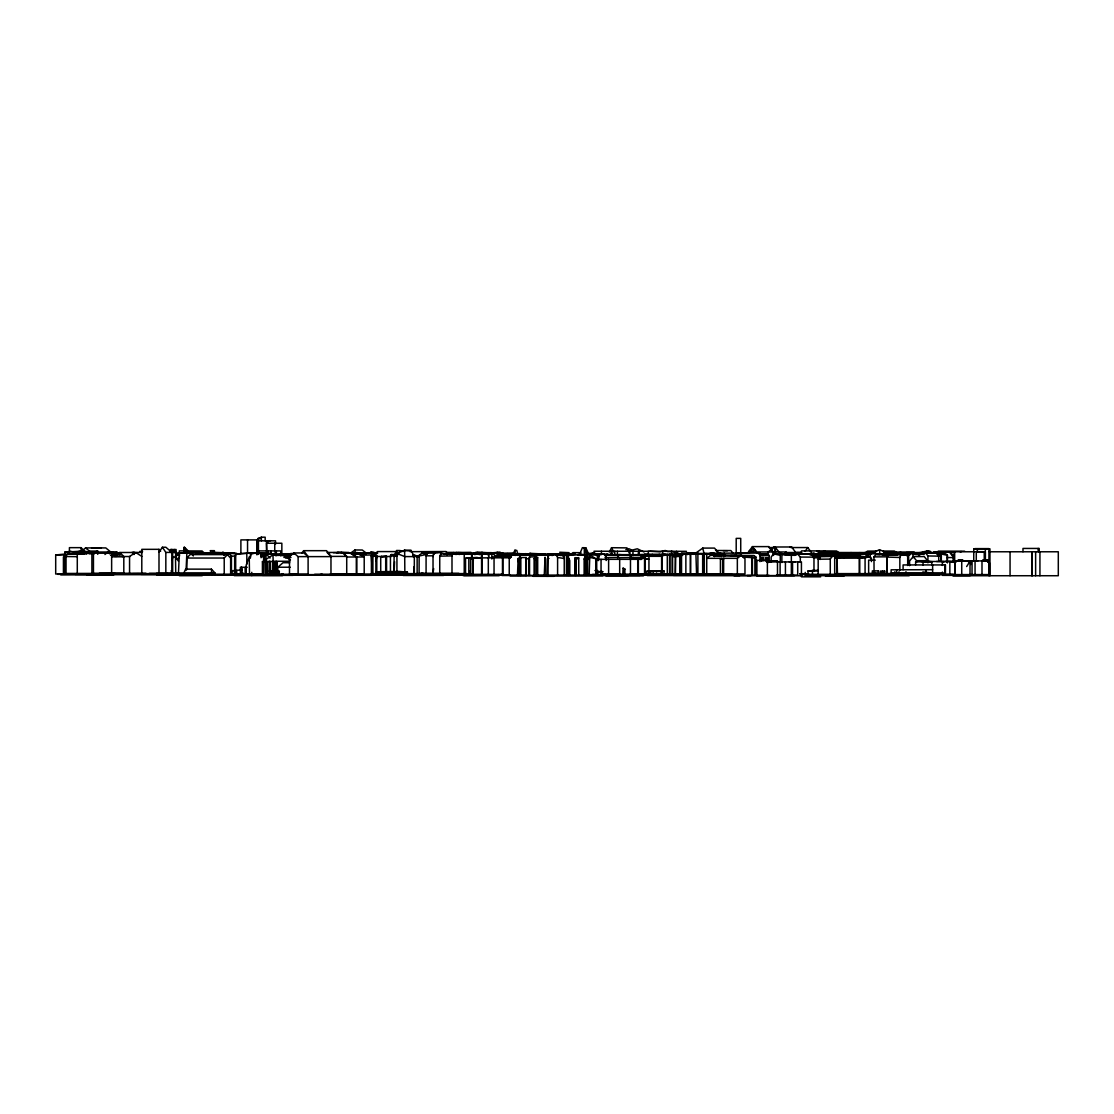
<?xml version="1.0" encoding="UTF-8"?>
<svg xmlns="http://www.w3.org/2000/svg" width="1114" height="1114" viewBox="0 0 1114 1114"><rect width="100%" height="100%" fill="white"/><g stroke="black" fill="none" stroke-linecap="round" stroke-linejoin="round"><path stroke-width="1.5" d="M681.531 573.919L681.531 553.644L690.499 554.396L690.485 573.919L690.499 553.895M985.319 560.37L985.319 551.834L984.247 551.695L976.282 551.695L976.282 560.272M578.737 575.395L578.737 558.003L576.244 557.696L575.228 557.696L575.228 575.395L575.228 558.448L577.901 558.866M263.586 560.175L263.698 556.875L265.229 560.996M394.579 561.651L394.078 573.64L394.078 555.983L396.626 550.469L400.302 550.539L396.932 556.095L390.443 555.983L390.443 573.64M638.057 567.458L637.723 574.03L637.723 559.242L630.482 558.727L630.482 574.03L661.605 574.002L661.605 556.318L640.87 556.318L640.87 559.534M458.857 573.39L419.087 573.39L419.156 555.371L422.15 552.934L428.347 552.934M472.893 571.078L472.573 574.406L472.573 557.78L477.321 557.78M356.313 573.794L356.313 557L349.935 552.809L342.792 552.572L346.719 557L364.208 557L364.208 573.794L330.357 573.905M433.666 568.6L433.026 573.39L433.026 555.789L434.516 552.753L427.595 552.753L426.077 555.844L433.026 555.789M451.254 553.755L451.351 553.017L449.137 553.755M940.843 559.562L941.316 556.164L938.907 552.962L921.027 553.338L918.883 555.97M922.476 554.229L918.59 553.017L920.094 553.017L920.094 554.076L925.358 552.586L943.335 552.586L947.332 554.869L947.22 562.681M376.031 561.15L376.824 556.471L391.223 556.513L391.223 554.535L394.802 554.591L394.802 556.053L394.078 556.025L394.802 554.591M236.321 571.036L235.681 574.434L235.681 553.964L250.441 553.073L250.441 558.003M597.898 560.509L598.58 557.125M500.13 552.126L497.011 552.21L496.677 553.672L498.042 553.672L493.669 552.6M864.422 553.449L864.645 552.544M250.093 557.724L251.388 553.24L260.899 553.296L264.603 559.228M932.808 552.85L927.6 550.887L926.43 552.126M548.548 556.011L547.823 558.406L548.965 558.532L547.823 558.532M193.279 555.983L191.9 552.822L186.874 553.059L186.066 570.312M172.071 559.729L172.976 556.958L175.483 556.958L178.449 561.122M509.237 558.295L510.491 554.702L552.252 554.897L510.491 554.702M518.776 560.356L520.767 554.702L525.585 554.856L520.767 554.702L518.776 558.88L518.776 575.437M413.21 554.967L413.21 556.596L413.21 554.967L417.137 555.9L417.137 573.64M864.645 552.85L858.95 552.683M433.026 556.596C433.165 549.759 441.492 553.338 445.447 554.062M535.11 559.576L536.976 554.661L541 554.842M688.953 553.045L696.389 553.045M439.738 556.721L441.241 552.92M580.645 551.876L582.385 547.698L584.251 547.684L585.992 551.876M534.093 575.437L534.093 558.671L534.901 556.805L529.54 556.93L528.69 558.713L528.69 575.437M186.874 569.574L186.874 558.044L190.048 554.605L227.395 554.605L230.626 558.17L230.626 574.518L183.963 574.629L183.963 572.861L185.606 569.129L211.395 569.157L214.905 572.861L214.905 574.629M525.641 575.437L526.226 557.543L520.837 557.543L520.154 558.81L520.154 575.437M640.077 575.409L535.11 575.381L535.11 558.768L537.087 554.716L541.822 554.856M609.302 552.084L611.544 547.712L626.945 547.879L629.104 552.154M512.203 555.482L514.974 550.205L516.785 550.427L518.177 555.482M362.008 554.076L361.382 555.245L363.122 554.076M390.443 555.983L391.223 554.535M623.06 568.182L624.884 569.101L624.884 573.961L622.851 573.961L623.06 568.182L624.884 569.101M552.21 555.58L552.934 554.354M115.062 556.568L115.062 555.44L119.852 552.488L123.807 556.513L123.807 573.348L65.893 573.459L65.893 556.54L67.467 553.895L84.789 553.923M843.911 558.03L845.122 556.025L850.595 556.471L850.595 554.494L859.186 554.507L859.2 573.613M966.646 566.553L970.016 561.205L977.66 560.885M986.419 560.885L988.215 559.952L989.483 562.932L989.483 574.587L954.865 574.587L954.865 561.191L972.09 561.108L972.021 574.587M642.903 556.485L644.184 554.521L681.684 554.312M605.64 556.61L607.005 554.535L623.088 554.842L619.287 554.535L617.393 557.696L639.854 557.39M263.907 556.471L265.16 554.633M162.407 547.239L165.833 552.405L171.876 552.391L165.847 547.239L162.407 547.239L158.996 552.279M65.225 554.438L63.428 557.042L63.428 574.002M598.58 556.889L600.349 554.326L604.22 554.131L606.169 557.125L606.169 560.509M617.393 557.627L619.398 554.716L623.13 555.064M381.573 556.54L386.558 556.304L386.558 573.64M630.719 555.83L631.457 554.772L648.919 554.814M805.088 551.402L807.761 547.559L811.438 552.544M837.436 574.894L818.177 574.894L818.177 559.228L820.155 556.457L845.122 556.025M605.64 556.192L607.019 554.271L610.89 555.343M886.981 573.487L886.981 557.084L888.958 554.34L908.62 554.41L903.733 555.315L907.687 554.41L907.687 565.494M899.847 570.284L899.847 557.487C900.349 553.393 906.643 553.171 907.687 556.652M439.738 573.585L439.738 556.151L441.464 553.783L458.62 553.783L459.205 554.577M830.264 574.894L830.264 559.089L832.186 556.457L835.82 556.025M223.928 555.399L225.682 553.004L229.526 553.38L231.434 556.206L231.434 574.434M263.364 575.353L263.545 561.721L266.19 561.303L266.19 575.353M265.884 575.353L266.19 561.303M270.103 575.353L270.103 561.721L272.749 561.303L272.749 575.353M531.963 555.357L533.091 553.839L544.676 553.839M795.243 554.41L796.677 552.447L800.813 552.502L801.593 550.901L818.818 550.915L819.027 554.048M266.817 575.353L266.817 561.721L269.463 561.303L269.463 575.353M269.156 575.353L269.463 561.303M272.443 575.353L272.749 561.303M748.093 552.516L752.423 546.612L768.827 546.612L771.348 550.177M794.533 555.371L787.918 553.811L773.562 553.811L771.153 557.084L771.153 562.264M754.359 548.91L752.744 551.068L749.221 551.068L752.507 548.896L754.359 548.91L755.974 551.068M892.871 554.772L875.869 554.438L873.961 556.889L874.058 570.187M888.666 554.438L886.814 556.819L886.814 573.418M135.922 553.226L133.179 553.38L134.153 552.154L132.329 552.154M263.726 561.317L262.417 561.762L262.417 575.353L293.079 575.353M116.399 553.38L117.054 552.572L119.003 553.602M301.81 552.976L303.662 550.678L326.541 550.678L330.969 556.624L298.12 556.624L293.817 552.962L289.487 556.666L289.487 574.086L308.105 574.086M909.581 565.661L909.581 561.024L913.188 556.582L924.23 556.582L927.53 560.662L916.544 560.704L913.188 556.582M455.737 552.669L453.287 552.628M224.22 574.518L224.22 558.03L227.395 554.605M364.208 557L356.912 552.516L355.352 554.187L352.692 553.185M452.019 554.772L454.261 552.391L446.575 552.391M91.557 548.158L101.402 547.74M281.577 555.51L288.359 555.51L285.797 558.156M474.884 554.716L477.098 552.46L490.564 552.85L475.929 552.419L471.779 554.131M989.218 574.587L989.218 560.955L956.369 560.802L955.158 562.041L955.158 574.587M570.995 554.563L572.93 552.628L580.923 552.683M767.88 552.433L772.378 548.241L772.378 551.555M772.141 551.555L772.141 548.227L775.01 546.974L775.135 552.321M104.967 554.507L107.947 551.89L116.831 551.89L118.78 553.964L115.926 552.628M365.865 574.81L277.832 574.921L277.832 567.235L282.998 562.723L289.737 562.723M81.141 551.625L85.583 547.921L105.816 547.921L110.732 552.001M578.333 555.399L584.126 554.647L586.591 561.247M560.008 555.482L584.126 554.647M741.13 555.343L710.537 555.343L706.736 558.323L737.343 558.323L741.13 555.343L744.974 558.225L744.974 573.919L672.522 573.891L672.522 556.513L681.81 555.789M350.186 553.421L354.99 549.968L362.287 550.01L366.367 553.198M371.408 556.401L373.9 555.649L371.408 556.401L371.756 562.835M380.723 573.64L380.723 556.958L381.573 556.304M721.371 558.351L720.424 559.27L720.424 573.919M380.723 556.958L386.558 556.304M960.491 551.973L961.117 551.514L960.352 551.931M920.387 554.062L922.74 552.307L923.966 554.647M972.09 561.108L977.66 560.913M175.385 555.496L176.277 554.856M693.855 554.41L702.795 548.088L714.506 548.088L718.641 553.087M525.209 555.245L527.117 553.909L531.239 555.357M864.896 552.934L867.541 551.124L876.607 551.04M142.383 552.433L135.671 552.433L129.558 556.499L129.558 574.058M356.494 554.41L358.374 553.212L361.187 553.95M353.068 554.41L354.893 553.212L358.374 553.212M356.912 552.516L354.781 553.923L349.893 553.101M290.448 559.98L282.65 554.842L272.986 554.842L262.458 561.721L263.545 561.721M547.712 555.106L549.467 553.964L553.045 555.329M938.907 553.964L943.335 552.586M450 554.285L452.535 552.822L470.512 552.822M550.4 555.329L553.045 554.131M556.457 555.51L559.186 554.048M588.944 554.229L595.001 553.115M374.875 553.212L372.354 553.087L373.12 553.073M372.912 574.072L372.912 556.332L376.797 555.858L376.797 573.64M372.912 556.332L376.824 555.844M481.499 552.655L482.237 552.307M592.37 554.229L594.096 553.393L592.077 553.115M871.427 573.613L834.692 573.613L834.692 558.044L837.575 556.749L870.062 556.638M837.087 573.613L837.087 558.225L865.077 558.114L868.112 556.749L871.427 558.184L871.427 561.609M373.719 553.212L374.875 552.697M673.886 555.259L676.045 554.285L669.681 555.454L670.558 554.494L673.135 555.134L673.135 554.285M857.85 557.585L859.994 556.638L862.194 557.641M448.469 553.421L446.171 554.424L448.469 553.352L458.857 553.338L455.946 554.438M398.185 553.505L396.932 553.505L404.855 556.596L414.324 556.596L410.927 550.163L404.647 550.163L396.932 553.505L396.932 573.64M870.438 557.78L870.104 553.769L879.517 549.745L889.334 553.797L886.591 553.797M463.87 553.964L465.081 553.449M837.087 558.225L837.436 573.613M650.158 555.385L652.526 554.41M662.022 555.621L664.961 554.41M556.457 555.301L570.855 554.995L572.902 554.145M258.044 539.872L258.044 538.508L261.344 537.185L265.174 537.199L265.174 540.819M372.382 554.883L360.101 555.287L365.336 553.198L376.602 553.198L373.9 554.271M444.221 554.438L446.839 553.421L459.887 554.09M556.457 554.995L558.629 554.145M633.003 555.691L631.457 554.772M228.217 554.285L231.698 552.962M927.6 550.887L920.359 552.53L906.225 552.558M847.253 556.471L850.595 554.494M86.46 553.742L86.46 552.474L90.54 551.082L97.74 551.082L97.74 554.354M376.824 553.755L372.382 554.271L372.382 555.649M97.74 551.082L93.534 552.488L86.46 552.474M861.832 554.062L853.157 555.037L859.186 554.507M505.06 554.312L507.302 553.602L510.128 554.285M516.993 554.424L519.556 553.602L522.689 554.354M318.688 575.075L321.974 574.03M677.827 554.842L676.017 554.939L678.161 554.842M719.212 556.387L721.552 555.649L713.531 555.649M835.57 555.399L839.399 554.187L827.117 554.187L821.881 555.844L824.722 555.858M817.718 553.296L825.098 550.998L827.117 553.574M649.838 574.211L652.915 573.264M176.722 558.838L178.574 558.267M571.607 554.647L575.451 554.257M251.151 554.104L254.438 553.157L271.343 553.296L260.982 554.995M839.455 553.95C822.188 556.359 849.467 556.011 852.307 553.95M596.296 555.399L598.58 554.758L598.58 560.509M827.535 553.769L828.51 553.505M554.048 554.772L547.823 554.786L547.823 575.381M577.637 554.647L580.561 553.853L583.444 554.869M814.821 554.368L817.982 553.505L848.729 553.407M907.061 554.967L910.013 554.173M547.823 554.786L562.431 554.702L564.241 558.532L557.599 557.432L556.304 554.702L562.431 554.702M804.503 554.104L814.111 553.268L817.37 556.29M649.768 555.426L652.526 554.716L604.094 554.605L606.824 555.232M598.58 554.758L580.269 554.869M634.938 555.329L637.305 554.716M65.392 573.989L65.392 552.447L70.279 551.207L75.153 552.349L88.535 552.349M81.754 552.029L85.054 551.207L88.354 551.973M625.831 549.634L629.09 548.798L631.513 549.94M627.391 551.305L637.305 548.798L644.003 551.945M645.243 557.724L637.723 559.423L645.243 557.724L645.243 574.03M822.146 552.934L825.613 552.071L818.999 552.071M455.473 554.368L468.855 553.561L465.624 554.368M235.681 553.964L250.441 553.073M481.081 552.781L481.847 552.6M909.734 555.245L904.986 555.245L908.62 554.368M809.906 554.145L811.006 553.881L813.972 557.139L813.972 570.758M113.099 573.989L55.7 574.002L55.7 554.953L65.35 554.02M419.087 556.011L426.801 554.368M706.596 554.271L710.648 553.31L724.225 554.326L719.839 553.31L724.211 554.326M116.524 556.443L119.449 555.775L123.807 556.805L111.637 556.805M453.663 554.131L457.951 553.143L447.786 553.143M811.006 553.881L797.373 553.881L791.344 555.273L795.452 555.287M810.797 554.048L814.111 553.268M472.865 574.406L473.366 557.78M645.145 555.482L648.042 554.814M915.624 564.923L915.624 561.846L919.329 560.996L923.046 561.86L923.046 564.937M924.425 561.846L928.115 560.996L931.805 561.86L915.624 561.846M951.509 562.124L955.339 561.247M77.284 551.862L80.111 551.235L80.111 552.447M243.479 573.223L240.346 573.905L240.346 567.304L247.238 567.304M482.153 557.961L472.865 558.072M64.765 573.989L64.765 552.182L80.111 551.235M637.709 555.301L640.077 554.828M176.263 555.44L179.521 554.828L177.168 554.758M720.424 559.27L723.627 559.103L721.399 559.103M645.145 555.273L648.042 554.828M836.447 574.323L808.054 574.323L808.054 570.911L818.177 570.243M183.74 550.873L184.464 547.28L188.21 550.984M364.863 553.087L377.702 553.115M470.526 554.02L471.654 553.881L471.654 559.089L471.654 554.02M695.902 553.95L696.57 573.919M479.466 554.201L481.889 553.881L481.889 558.114M972.508 561.066L973.678 560.913L961.577 560.899M518.79 554.034L523.914 554.466M672.522 556.513L680.125 556.513L680.125 573.891M894.821 554.354L908.843 553.644M815.03 554.229L818.372 553.853L820.753 556.54M509.599 557.111L510.491 557.014M233.634 570.716L234.678 570.605L230.709 570.716L231.726 570.605L231.726 573.515M844.036 553.547L860.37 553.352M467.226 557.947L477.321 557.446M498.473 557.209L505.38 556.485L498.055 556.485M521.004 554.229L523.914 553.923M485.788 554.243L491.831 553.937L491.831 559.019M488.754 554.243L491.831 553.937M277.901 555.385L290.907 555.106M496.05 556.429L499.156 556.429M811.507 554.229L818.372 553.853M402.265 550.957L399.522 551.221L403.491 551.221M276.397 554.633L281.257 554.201L270.006 554.201M407.418 572.15L375.878 571.761L399.383 571.44L407.418 572.15L407.418 573.056L375.878 572.666L407.418 573.056M663.248 555.037L682.785 554.633L644.184 554.521M646.788 571.301L664.014 570.981L664.014 573.529L646.788 573.529L646.788 571.301L664.014 570.981M266.552 540.708L265.786 540.819L270.451 540.708M589.891 553.714L594.779 554.131M686.224 553.644L714.394 553.296L714.394 556.582M716.191 553.881L696.25 553.978M717.513 553.658L702.656 553.937L702.656 573.919M714.394 553.296L706.736 553.895L706.736 573.919M570.577 554.048L573.989 553.811M982.98 560.955L982.98 560.091L987.909 559.771L987.923 562.305L987.032 559.952M478.059 553.157L481.499 552.92M504.531 555.983L496.51 556.429L503.361 555.983M676.017 554.842L682.005 554.438M986.252 559.882L984.985 560.955M982.98 560.091L987.923 559.771M500.91 556.067L502.191 555.983M777.488 575.437L777.488 561.108L766.488 561.567M508.221 554.243L513.568 554.104M558.239 553.992L554.716 554.187L572.638 553.992L551.235 553.978M818.693 554.215L849.954 553.212L822.745 554.215M351.523 552.767L353.013 552.683M466.933 554.159L469.008 554.048M476.151 554.201L479.229 554.048M283.903 557.432L287.217 557.279M480.009 553.115L497.276 552.962L499.156 555.9L494.379 555.9M494.212 553.101L497.276 552.962M516.785 554.229L529.206 554.104M518.776 558.88L520.154 558.81M754.206 557.822L756.002 557.195L756.002 575.423M525.641 558.824L528.69 558.713M328.324 552.781L329.953 552.725M495.772 552.53L494.713 552.544M916.098 554.229L922.114 554.062M584.627 557.599L587.607 559.994L587.607 575.311M604.958 557.654L617.393 557.418M827.493 555.092L829.986 555.44M439.738 556.151L451.992 555.914M644.407 555.315L637.5 554.647L648.78 554.41L649.448 555.315L647.457 554.744L651.342 555.343M656.09 554.995L662.649 554.869L663.735 555.705M457.645 553.881L475.274 553.783L470.052 553.881M886.034 553.087L905.376 553.129M919.398 552.641L924.773 552.558M769.175 562.236L769.175 555.649L759.971 555.635M920.206 553.157L918.869 553.171L918.869 554.368M139.793 551.388L142.606 551.333M595.572 575.367L595.865 571.872M790.049 547.002L791.608 546.974L795.772 552.53M759.971 561.651L759.971 553.073L715.801 553.171L715.801 554.271M756.615 553.115L759.971 553.073M575.228 557.696L578.737 558.003M964.64 551.193L938.197 551.138M948.098 551.917L938.754 551.987M818.177 559.228L830.264 559.089M336.484 552.641L338.252 552.641M649.741 551.193L660.073 551.862L665.211 550.483L667.551 551.555L672.786 551.514L679.234 555.454M833.397 556.025L836.322 556.011L833.063 555.12M416.009 556.777L419.254 556.763M857.641 555.023L866.358 554.062L866.358 557.32M873.961 556.889L886.814 556.819M274.504 575.353L274.504 561.707L272.443 561.707M824.193 555.385L814.78 555.413L824.973 556.304M97.057 552.015L109.019 552.001M500.632 553.477L509.92 554.187M358.917 553.853L356.299 554.131M360.323 554.076L365.991 554.076L364.334 554.076M274.141 575.353L274.141 561.261L276.105 561.261L276.467 575.353M265.884 561.721L266.817 561.721M269.156 561.721L270.103 561.721M276.467 561.707L277.261 561.707L277.261 575.353M808.054 570.911L818.4 570.897M595.572 571.872L602.827 571.9M258.044 538.508L260.62 538.508M258.852 539.886L240.889 539.886L240.889 553.185M773.464 547.002L791.608 546.974M768.869 547.559L773.938 547.559M790.856 547.559L807.761 547.559M83.94 550.622L81.141 547.656L69.416 547.656L69.416 552.586M974.861 548.617L988.842 548.617M973.747 560.607L973.747 548.854L974.778 548.854M973.747 548.854L989.956 548.854L989.956 575.729M160.625 551.291L158.996 549.327L141.798 549.341L141.798 574.058M715.592 550.483L730.854 550.567L732.928 553.073M210.268 550.664L214.417 550.664L214.417 553.324M202.233 550.984L179.284 550.873L179.284 555.83M816.854 550.887L836.558 550.998L839.121 552.725M926.514 551.221L930.134 551.221M686.475 551.333L594.041 551.235L594.041 554.661M397.085 551.583L377.368 551.583L373.9 556.457L373.9 553.755M410.105 551.681L446.073 551.541L448.051 554.145M169.857 551.862L176.36 551.862L176.36 558.755M750.028 551.959L786.428 551.973M933.727 551.778L949.351 551.778L953.793 557.557L946.844 557.557M974.931 551.778L954.67 551.778L954.67 562.041M985.319 551.834L976.282 551.695M989.357 551.778L1058.3 551.778L1058.3 575.729L953.152 575.729M64.765 552.182L67.94 552.182M187.653 551.987L203.458 551.987M883.722 552.015L914.246 552.043M172.67 574.058L172.67 552.377L170.72 552.377L171.89 552.405L171.89 574.058L171.208 570.66M212.147 552.266L223.622 552.711L222.605 552.252L225.599 553.268M348.961 552.474L327.043 552.433L330.969 556.401L330.969 574.921M471.013 552.349L457.729 552.488M111.832 555.12L111.832 552.558L113.67 553.393M115.828 552.572L117.054 552.572M119.852 552.488L131.953 552.488L133.959 554.535M427.901 552.628L438.081 552.628M475.274 552.655L491.594 552.655M569.059 552.655L559.785 552.238L561.54 554.396M785.189 552.53L801.133 552.53M836.085 552.516L875.548 552.544M884.711 552.572L909.999 553.254M67.773 552.433L65.392 552.433M191.9 552.822L179.354 553.073L178.449 573.724M202.372 552.892L210.866 552.892M333.281 552.683L354.6 552.781L357.274 554.118M359.07 552.809L376.699 552.683M446.282 552.878L448.914 552.878M749.541 552.767L737.482 552.767L740.295 553.031M801.996 552.836L790.132 552.836L794.533 554.41M174.912 553.073L186.86 553.073M188.043 553.004L234.762 552.976M293.817 552.962L303.802 552.962L308.105 556.624L308.105 574.921M465.819 552.92L477.265 552.92M681.434 553.045L698.13 553.045M883.472 552.99L889.209 552.99M900.78 553.101L906.392 553.101M112.695 552.558L120.228 553.268M249.313 553.296L268.739 553.296M794.31 555.287L785.022 555.218L780.26 553.324L780.26 562.264M914.594 553.366L924.369 553.366M226.072 553.491L237.017 553.547L233.787 553.491M294.11 553.491L290.712 553.491L287.217 557.627L290.977 557.446M496.092 553.393L502.999 553.435M587.064 553.435L592.147 553.435M82.687 553.742L87.073 553.742M265.94 560.356L266.079 553.811L274.155 553.811L275.785 555.733L274.155 553.463L275.019 553.505L276.843 555.733M281.563 553.742L294.388 553.742M568.934 553.686L573.306 553.755M587.106 553.783L594.138 553.63M704.577 553.616L707.125 553.616M759.066 553.728L768.019 553.909L769.175 555.635M870.104 553.769L889.334 553.797M89.036 553.839L94.244 553.839M116.914 553.881L120.061 553.881M488.768 553.937L488.768 556.749L487.96 554.062L451.992 554.02L451.992 574.253L465.541 574.253M513.47 553.95L499.685 553.95L500.715 556.262M516.91 553.95L549.467 553.964M588.498 553.992L593.609 553.992M686.224 553.895L697.099 554.062M758.801 553.909L768.019 553.909M827.632 554.104L871.399 554.048M887.19 554.048L909.985 554.048M915.638 554.048L923.478 554.048M236.586 554.131L239.51 554.131M351.982 554.118L362.565 554.187M445.865 554.104L463.633 554.104M588.471 554.145L607.019 554.271M686.489 554.201L696.278 554.201M920.094 554.076L923.562 554.076L920.094 553.017M552.711 554.48L549.299 554.48L553.366 554.605M586.967 554.326L600.349 554.326M681.531 553.644L690.485 554.396M908.62 553.087C921.96 556.652 926.249 552.781 908.62 553.087L908.62 564.812M788.67 554.675L795.438 554.675M846.348 554.744L860.649 554.744M892.871 554.563L896.297 555.064L881.717 554.605L884.168 555.19M55.7 554.953L65.615 554.939M508.708 556.067L508.708 554.856L512.746 554.981L511.437 554.856M683.021 554.842L651.091 554.995L657.19 555.273L659.349 554.368L660.31 555.482M906.782 554.939L888.958 554.34M176.165 554.995L179.465 554.995M266.079 555.218L260.996 556.457L264.464 555.747L260.913 555.747M552.349 555.037L546.932 555.176M582.664 555.162L586.145 555.162L589.139 558.866L586.66 558.852L586.66 575.311M612.185 555.12L635.621 555.064L631.889 554.716L629.842 557.654L631.889 554.716L636.136 554.883M796.064 555.148L789.826 554.911M824.193 555.12L834.302 555.162M896.84 555.148L882.775 554.577L886.772 555.468M110.537 555.259L117.374 555.259L111.609 554.619M731.87 555.594L734.892 555.552M733.848 555.608L754.108 555.635L756.002 557.195M413.656 555.343L417.137 555.9M495.257 556.067L509.752 555.983M866.024 556.109L868.655 556.109M925.623 552.948L927.934 555.97L941.316 556.164M330.969 556.401L346.719 556.387L346.719 573.905M820.155 556.457L832.186 556.457M492.555 556.972L497.331 556.972M508.026 557.223L511.368 557.223M761.447 560.815L761.447 557.585L763.772 557.585L763.772 560.815M765.945 560.955L765.945 557.752L768.284 557.752L768.284 562.57M224.22 558.03L186.874 558.044M509.989 557.794L465.541 557.919L465.541 574.406L503.612 574.406M813.331 557.822L820.196 557.822L820.196 559.451M630.482 558.727L641.664 558.741M641.608 559.325L596.714 559.339L596.714 570.869M644.546 559.242L648.947 559.242L644.574 558.936M958.151 559.882L962.691 560.105L961.257 561.191L961.285 560.036L959.363 559.952L959.363 561.191M875.284 560.161L868.641 560.161L868.641 573.529L927.948 573.487M756.002 560.398L767.379 560.398L767.379 575.548M767.63 561.484L771.292 561.484M936.554 561.484L954.433 561.484M924.425 561.498L943.864 561.498M949.295 561.512L956.411 561.512M968.038 561.512L971.352 561.512M766.864 561.916L801.426 561.916L801.426 576.815L820.656 576.815M789.297 561.985L795.09 561.985M942.388 565.439L942.388 562.138L946.273 561.247L955.868 562.069M290.239 567.221L277.832 567.235M932.627 569.7L891.13 569.811L891.13 573.014L945.452 573.097L945.452 564.937L903.092 564.937L903.092 569.7M241.877 570.173L236.697 570.173L236.697 573.905L263.433 573.905M594.973 570.507L597.675 570.507L597.675 575.367M269.323 571.009L279.322 571.009L279.21 574.086L283.318 574.086M597.675 571.552L602.744 571.552M183.963 572.861L214.905 572.861M99.271 573.32L145.976 573.223M149.29 573.306L167.42 573.306M167.922 573.32L182.793 573.32M421.245 573.278L423.181 573.278M136.716 573.724L138.665 573.724M140.267 573.724L142.23 573.724M156.392 573.418L177.293 573.418M178.574 573.487L184.562 573.487M230.709 573.515L234.678 573.515M928.951 573.529L942.736 573.529M115.396 573.599L91.905 573.599L91.891 553.212M132.705 573.668L184.757 573.626M372.912 573.64L466.947 573.585M799.991 573.682L808.304 573.78M925.038 573.752L927.475 573.752M929.41 573.738L943.377 573.738M124.559 573.947L136.34 573.849M169.077 573.863L183.671 573.863M269.323 574.002L279.322 574.002M375.543 573.961L384.72 573.961M448.705 573.961L465.889 573.961M800.172 573.933L808.708 573.835M836.893 573.933L853.881 573.933M856.777 573.863L889.334 573.891M924.509 573.849L943.558 573.849M90.986 574.197L183.963 574.253M249.661 574.142L262.96 574.142M351.035 574.142L380.501 574.072M409.715 574.1L438.317 574.1M607.993 574.156L713.531 574.128M800.172 574.044L808.277 574.17M915.624 574.156L943.697 574.156M57.775 574.323L70.447 574.281M75.07 574.392L107.181 574.406M141.06 574.364L250.441 574.434M281.675 574.337L296.992 574.337M314.635 574.323L361.73 574.406M370.906 574.323L410.272 574.351M442.174 574.49L464.468 574.448M592.509 574.434L606.183 574.476M639.255 574.434L695.874 574.253M712.946 574.281L731.801 574.281M805.241 574.378L806.397 574.378M907.84 574.378L953.528 574.323M106.15 574.699L162.031 574.699M266.079 574.657L361.953 574.601M363.025 574.685L386.92 574.685M392.128 574.573L404.298 574.573M410.899 574.657L503.361 574.699M586.117 574.629L594.584 574.629M629.842 574.559L675.084 574.713M800.548 574.532L806.132 574.532M908.021 574.518L953.598 574.518M60.727 574.88L111.4 574.838M189.965 574.74L246.347 574.782M378.328 574.921L404.396 574.921M433.959 574.921L509.989 574.74M601.407 574.796L605.932 574.88M639.687 574.908L665.044 574.908M908.23 574.824L920.094 574.824M86.976 575.089L113.642 575.089M163.354 575.005L182.919 575.005M292.717 574.963L425.228 575.033M456.28 574.963L510.031 574.963M601.908 575.116L606.183 575.172M617.393 575.061L652.526 575.061M664.529 575.061L696.125 575.061M776.486 575.047L797.708 575.047L797.708 561.888M823.97 575.158L928.101 574.977M157.004 575.214L176.625 575.214M217.717 575.228L232.325 575.228M329.02 575.297L371.756 575.297M462.477 575.381L503.361 575.186M526.727 575.395L509.237 575.395L509.237 557.794M673.413 575.395L769.175 575.395M908.216 575.186L939.687 575.186M971.088 575.353L942.388 575.353L942.388 572.053M234.232 575.632L282.566 575.618M403.157 575.451L443.623 575.451M501.941 575.506L628.505 575.423M647.22 575.548L739.891 575.562M747.216 575.548L794.533 575.618M952.373 575.52L970.21 575.52M179.284 575.687L202.233 575.687M463.772 575.715L499.156 575.715M510.101 575.673L547.559 575.673M548.937 575.743L602.827 575.687M605.835 575.868L643.446 575.868M733.987 575.715L750.947 575.715M756.74 575.757L801.996 575.785M909.177 575.757L805.227 575.659L805.227 572.401M533.105 576.314L553.964 576.314M825.474 576.258L843.883 576.258M723.209 550.72L727.484 550.72M496.398 553.477L499.225 553.477M849.105 553.95L839.065 552.962L828.649 553.895M859.2 553.964L870.967 553.992M352.247 554.187L353.528 554.187M230.347 556.095L234.664 556.095L234.664 574.434M509.599 556.443L498.473 556.638L508.36 557.279M586.145 556.554L595.753 558.699L595.753 575.311M511.382 556.777L505.199 556.638M767.254 561.108L777.488 561.108M276.899 575.353L276.899 561.261L289.807 561.275M883.374 551.04L894.361 551.054L897.773 553.38M948.738 552.21L954.935 551.959L949.657 552.001L953.793 556.499L953.793 562.417M918.59 553.115L916.223 553.101L920.136 554.215M847.879 553.477L842.156 553.449L848.534 553.505M673.135 555.134L663.053 554.494M713.169 555.482L714.909 555.482M722.68 555.538L725.757 555.496M235.681 555.677L234.664 556.095M775.135 547.141L779.48 552.544M739.682 555.58L742.342 555.594M120.006 554.187L112.695 553.157M123.807 556.513L130.004 556.54M848.771 553.561L826.017 553.407M401.165 551.36L404.396 551.374M713.963 555.399L754.108 555.635M713.239 555.496L737.05 555.886M896.297 554.466L897.87 554.48L894.166 553.909M730.338 555.58L732.135 555.594M454.08 554.076L449.722 554.104M797.373 553.881L800.312 557.042L813.972 557.139M175.608 554.563L178.95 554.661L179.549 555.983M662.51 554.869L655.714 554.814M668.971 554.869L662.914 554.814M631.192 554.939L633.003 554.967M65.893 556.54L77.284 556.666M847.253 555.677L848.659 555.691M833.077 556.304L838.271 556.373M834.692 558.044L837.436 558.072M487.96 554.062L482.682 553.992L481.568 555.232L481.638 558.699M470.205 553.992L475.455 554.062M743.804 557.822L742.927 557.042L754.888 557.822L754.888 575.423M226.365 553.519L227.757 553.547M969.319 561.066L960.602 560.885L960.602 560.008M886.981 557.084L899.847 557.487M584.14 547.809L585.839 547.865L587.649 551.639L587.649 555.092M573.292 554.159L574.935 554.229M644.045 554.688L648.348 554.883M961.257 560.036L962.691 560.105M535.166 553.95L516.993 553.644L523.385 553.95M801.746 554.076L804.405 554.215L781.875 554.229L782.975 554.577M832.994 556.025L838.424 556.485M403.964 550.553L409.172 550.901M875.869 554.438L880.088 554.772M589.64 553.63L594.305 553.992M337.723 552.252L342.04 552.586L341.246 552.252M78.927 553.895L82.352 554.173L67.467 553.895M534.093 558.671L535.11 558.768M689.051 552.781L691.655 553.045M508.722 554.856L510.003 554.981L510.003 558.351M497.986 574.643L502.985 575.186M922.782 571.969L932.627 573.097L932.627 564.937M549.467 555.106L551.681 555.357M664.793 554.521L669.152 555.051M549.091 555.176L550.079 555.329M941.121 553.964L947.429 555.315L947.429 562.681M644.63 554.591L648.404 555.357M528.022 554.173L525.376 553.63L525.376 554.396M918.59 553.017L922.072 554.118M639.464 554.605L642.708 555.357M449.875 554.076L447.285 553.491L447.285 554.814M773.562 553.811L780.26 555.357M217.383 553.171L195.73 552.558L198.403 553.171M619.927 554.786L621.96 555.273L613.744 554.786M850.831 552.572L853.505 553.254M544.76 554.076L529.623 553.31L532.701 554.104M354.893 553.212L358.624 554.187M813.819 556.123L820.196 557.822M548.032 553.881L552.781 555.148M469.273 553.143L455.737 552.377L458.62 553.143M810.017 554.842L814.919 556.22M187.208 551.862L184.464 550.984L184.464 547.28M133.179 553.38L134.153 553.7L134.153 552.154M970.809 561.512L970.141 561.345L972.271 561.191M794.352 555.301L791.344 554.229L791.344 575.047M647.457 554.605L649.448 555.315M422.15 552.934L426.077 554.368L426.077 573.39M172.67 552.377L171.89 552.377M675.126 553.658L679.498 555.482M676.114 554.563L678.259 555.496M837.575 556.749L839.775 557.71M490.522 552.628L494.797 555.023M349.935 552.809L356.814 557L356.814 573.794M595.753 558.699L589.821 554.939L589.139 575.311M135.671 552.433L141.812 556.415M394.078 556.025L394.802 556.513M587.148 557.32L589.139 558.866M451.351 553.017L452.242 554.466M85.583 547.921L90.54 552.029M815.476 553.853L818.317 556.568M587.315 552.739L589.195 554.605M183.74 547.378L187.194 550.873M342.806 552.433L346.719 556.387M477.098 552.46L479.312 554.716M111.832 552.558L113.712 554.591M266.079 553.811L270.034 558.086M107.947 551.89L109.618 553.839M716.399 550.567L718.558 553.157M586.66 558.852L587.607 559.994M679.526 555.051L676.518 551.333L676.63 554.577M817.982 553.505L819.834 555.886M936.345 552.962L938.656 555.97L938.796 561.247M936.484 552.948L938.796 555.97M303.662 550.678L308.105 556.61M752.423 546.612L756.49 552.349M611.544 547.712L613.772 552.084M361.716 554.647L362.008 554.521M567.291 557.724L568.474 560.788M900.474 552.015L900.947 553.324L900.474 552.043M970.935 564.547L970.016 561.205L970.016 574.587M900.46 552.474L900.641 553.198M497.011 552.21L497.345 553.672M702.795 548.088L704.09 553.895M469.913 571.12L470.595 574.406L470.595 557.919M449.917 553.087L449.986 554.466M354.99 549.968L355.45 554.619M765.945 557.752L766.223 560.955M761.447 557.585L761.725 560.815M211.395 569.157L211.73 574.629M419.156 555.371L419.268 556.68M272.986 554.842L273.557 575.353M879.517 549.745L879.809 553.769M413.879 566.901L414.324 573.64L414.324 555.9M175.483 556.958L175.747 573.724M819.055 554.702L818.929 552.266L836.071 552.266L836.21 554.772M514.974 550.205L515.225 555.482M260.899 553.296L261.08 557.738M585.839 547.865L585.992 555.301M266.817 551.555L266.511 543.242L281.842 543.242L281.842 554.869M584.251 547.684L584.39 555.301M404.647 550.163L404.855 573.64M1039.933 551.792L1039.933 575.729M1039.209 551.848L1039.209 548.436L1022.986 548.436L1022.986 551.778M1038.192 548.436L1038.192 551.778M1035.63 551.792L1035.63 575.729M1010.064 551.778L1010.064 575.729M988.926 548.854L988.926 575.729M985.319 548.854L985.319 560.607M984.247 551.695L984.247 560.272M981.991 560.955L981.991 574.587M977.34 548.854L977.34 552.21M975.056 560.955L975.056 574.587M961.73 561.191L961.73 574.587M957.539 560.885L956.369 560.802M953.152 553.867L953.152 562.278M949.838 562.069L949.838 575.353M941.316 554.145L941.316 561.247M931.805 561.498L931.805 564.923M927.934 555.97L927.934 562.835M926.18 569.7L926.18 573.097M912.951 554.34L912.951 557.752M905.961 571.691L905.961 573.821L894.834 573.821L894.834 571.691M899.026 571.691L899.026 573.821M896.645 569.7L896.645 573.097M882.594 571.092L882.594 573.153M874.406 570.883L874.406 573.153M868.293 554.048L868.293 556.109M865.077 558.114L865.077 573.613M859.757 558.086L859.757 573.613M812.468 570.243L812.468 574.323M800.312 557.042L800.312 562.25M792.555 561.888L792.555 575.047M785.426 561.888L785.426 575.047M781.875 553.324L781.875 562.542M780.106 561.888L780.106 575.047M775.483 547.141L775.483 552.321M773.589 551.973L773.589 555.413M773.227 551.959L773.227 555.399M766.724 557.752L766.724 560.955M762.227 557.585L762.227 560.815M756.907 560.398L756.907 575.548M752.41 557.78L752.41 575.423M751.713 557.209L751.713 575.423M740.726 553.895L740.726 538.382L736.201 538.382L736.201 553.895M737.343 558.323L737.343 573.919M724.211 553.073L724.211 556.527M723.654 558.309L723.627 573.919M722.652 559.27L722.652 573.919M704.313 573.919L704.313 553.895L703.672 573.919M703.268 553.895L703.268 573.919M697.893 553.895L697.893 573.919M687.31 553.059L687.31 554.633M685.862 554.396L685.862 573.919M679.874 556.54L679.874 573.891M675.488 573.891L675.488 556.513L675.209 573.891M672.299 554.382L672.299 574.058M671.589 551.277L671.589 554.577M669.82 554.382L669.82 574.058M669.556 554.382L669.556 574.058M667.3 554.382L667.3 574.058M662.719 551.235L662.719 554.577M661.897 554.382L661.897 574.058M660.769 573.014L660.769 574.643M656.606 573.014L656.606 574.643M653.375 573.014L653.375 574.643M650.562 570.981L650.562 573.529M648.975 554.577L648.975 555.886M648.947 556.318L648.947 574.03M648.292 551.235L648.292 554.563M644.546 557.724L644.546 574.03M639.255 551.249L639.255 554.563M638.392 551.249L638.392 554.563M638.364 559.423L638.364 574.03M632.961 551.249L632.961 554.563M629.786 551.249L629.786 554.563M629.396 551.249L629.396 554.577M623.965 569.101L623.965 573.961M619.676 559.381L619.676 574.044L601.045 574.016L601.045 559.381M617.434 551.277L617.434 554.577M614.747 551.235L614.747 554.661M612.004 551.235L612.004 554.661M611.085 551.235L611.085 554.661M608.62 559.381L608.62 574.016M601.421 551.235L601.421 554.661M597.355 554.758L597.355 559.688M596.101 571.914L596.101 575.367M586.591 560.022L586.591 575.395M585.323 575.395L585.323 561.317L584.126 558.476L584.126 575.395M576.244 557.696L576.244 575.395M575.311 558.685L575.311 575.395M569.769 575.395L569.769 560.621L568.878 558.434L568.878 575.395M568.474 554.786L568.474 575.395M567.444 554.786L567.444 575.381M566.455 554.786L566.455 575.381M564.241 554.786L564.241 575.381M557.599 557.432L557.599 575.381M548.269 576.314L544.008 576.105L547.127 576.314M547.489 575.381L547.489 558.406L547.113 575.381M545.052 575.381L545.052 557.209L544.259 575.381M537.686 575.381L537.686 557.279L536.697 559.771L536.697 575.381M534.901 556.805L534.901 559.075M529.54 556.93L529.54 575.437M526.226 557.543L526.226 575.437M520.837 557.543L520.837 575.437M518.163 561.735L518.163 558.309L517.453 575.395M502.915 557.794L502.915 574.74M502.484 557.794L502.484 574.74M501.495 573.738L501.495 575.186M494.045 557.794L494.045 574.74M488.322 557.78L488.322 574.74M482.153 557.78L482.153 574.406M481.568 553.881L481.582 574.406M472.071 553.881L472.071 557.404M468.813 557.919L468.813 574.406M464.232 554.02L464.232 574.253M446.839 553.421L446.839 554.452M389.858 572.011L389.858 572.916M385.695 556.958L385.695 573.64M375.878 556.332L375.878 573.64M371.408 555.273L371.408 574.072M298.12 556.624L298.12 574.086M280.728 555.914L280.728 550.901L258.573 550.901L258.573 554.243M276.648 571.009L276.648 574.002M276.342 550.901L276.342 554.243M276.105 561.261L276.105 575.353M275.52 544.217L275.52 540.819L257.334 540.819L257.334 554.41M275.548 550.901L275.548 554.243M274.74 543.242L274.74 551.555M273.543 554.104L273.543 555.218M271.969 571.009L271.969 574.002M270.41 561.303L270.41 575.353M267.82 550.901L267.82 554.243M267.666 540.819L267.666 543.242M267.123 561.303L267.123 575.353M266.511 540.805L266.511 551.555M264.394 554.981L264.464 559.061M263.851 561.303L263.851 575.353M261.344 537.185L261.344 540.819M258.434 540.805L258.434 554.41M256.888 539.872L256.888 554.842M251.778 572.331L251.778 575.618M249.494 573.905L249.23 556.903L246.194 565.132L246.194 573.905M247.545 539.872L247.545 553.185M246.821 553.964L246.821 564.199M245.929 567.304L245.929 573.905M245.595 567.304L245.595 573.905M245.303 567.304L245.303 573.905M241.835 567.304L241.835 573.905M241.487 567.304L241.487 573.905M241.181 567.304L241.195 573.905M212.649 550.664L212.649 553.212M210.546 550.664L210.546 553.087M176.096 559.423L176.096 549.508L173.645 549.508L173.645 551.862M174.661 549.508L174.661 551.862M172.921 552.781L172.921 549.481L170.456 549.481L170.456 551.862M171.486 549.481L171.486 551.862M165.833 552.405L165.833 574.058M158.996 549.327L158.996 574.058M111.637 573.473L111.637 553.212L77.284 553.212L77.284 573.473M93.451 553.212L93.451 573.473M81.141 547.656L81.141 552.029M263.475 556.137L262.584 556.471L263.475 556.137M644.936 554.661L646.287 554.925L644.936 554.661M503.25 553.366L498.473 553.644L514.779 553.366L503.25 553.366M374.248 552.572L370.753 552.196L374.248 552.572M878.473 570.883L872.332 570.883L872.332 573.153L878.473 573.153L878.473 570.883M884.739 571.092L880.38 571.092L880.38 573.153L884.739 573.153L884.739 571.092M1032.037 575.729L1032.037 551.792L1032.037 575.729M945.215 573.097L945.215 564.937L945.09 573.097M271.078 554.243L271.078 550.901L270.967 554.243"/></g></svg>
